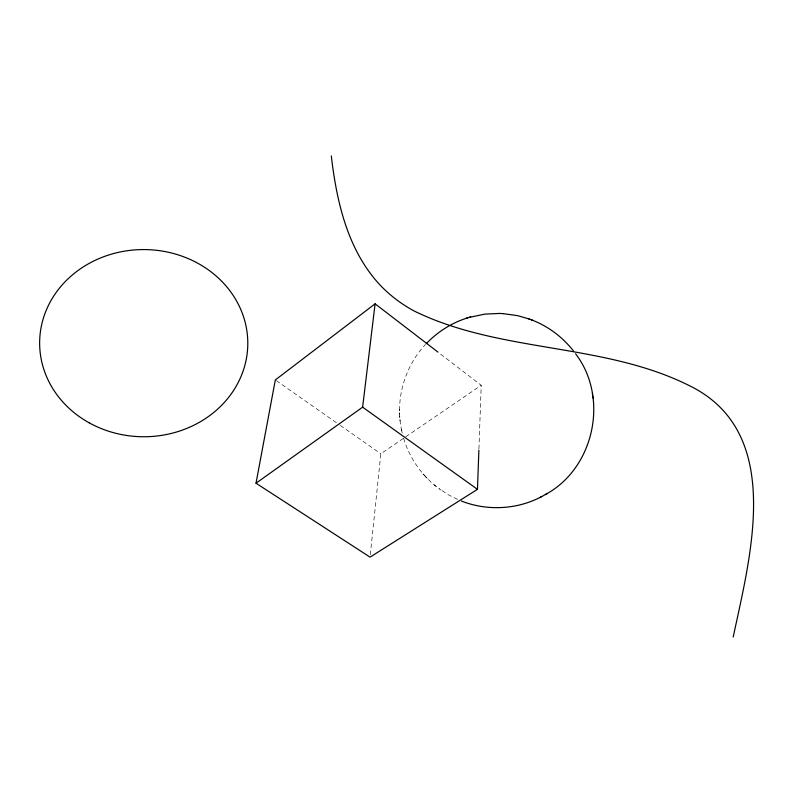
<?xml version="1.0" encoding="UTF-8"?>
<svg xmlns="http://www.w3.org/2000/svg" width="793" height="793" viewBox="0 0 793 793"><rect width="100%" height="100%" fill="white"/><g stroke="black" fill="none" stroke-linecap="round" stroke-linejoin="round"><path stroke-width="0.59" stroke-dasharray="3.96 2.97" d="M401.734 430.896C394.934 400.465 404.162 367.119 425.514 344.43M478.922 448.947L481.222 385.309L438.965 352.865M370.321 554.674L380.828 453.774L481.222 385.309M457.531 499.392L448.253 494.723L439.074 488.637M276.341 380.66L339.235 424.671M340.247 425.385L380.828 453.774M403.667 438.4C409.793 459.197 423.254 477.634 440.967 490.094M433.91 484.652L435.991 486.248M423.105 473.936L425.068 476.078M425.326 476.355L427.219 478.417M401.377 429.261L402.22 433.057M399.702 415.958L399.841 417.643M399.979 419.309L400.118 420.984M399.563 409.228L399.583 410.923M399.593 412.588L399.622 414.273"/><path stroke-width="1.19" d="M437.984 352.112L375.099 303.828L275.33 379.946L256.01 483.215L370.063 557.132L477.465 489.331L478.883 450.176M256.01 483.215L362.629 407.166L375.099 303.828M733.218 637.037C750.277 555.972 784.862 432.244 689.286 385.606C602.868 342.447 500.244 353.341 413.777 310.816A143.087 115.312 1.4 0 1 379.887 284.846C347.582 250.092 336.668 201.719 331.305 155.963M426.366 343.587C437.567 331.831 451.742 322.86 467.255 317.983M545.336 494.574C594.314 468.316 609.331 397.799 575.569 353.747M461.407 501.027C487.15 511.178 517.264 509.641 541.688 496.577M539.845 497.598L547.408 493.424M469.436 317.329L484.82 314.117L499.55 313.443M465.907 318.409L470.645 316.952M503.049 313.612L517.789 315.683L529.407 319.073M499.521 313.443L503.248 313.622M531.479 319.847C547.973 326.072 562.574 337.065 573.438 350.912M528.168 318.617L532.856 320.352M362.629 407.166L477.465 489.331M592.351 393.209L592.609 394.904M592.847 396.49L593.114 398.195M89.034 422.738A104.081 93.594 0.3 0 0 247.753 346.035A104.081 93.594 0.3 0 0 94.387 260.699A104.081 93.594 0.3 0 0 89.034 422.738"/></g></svg>
